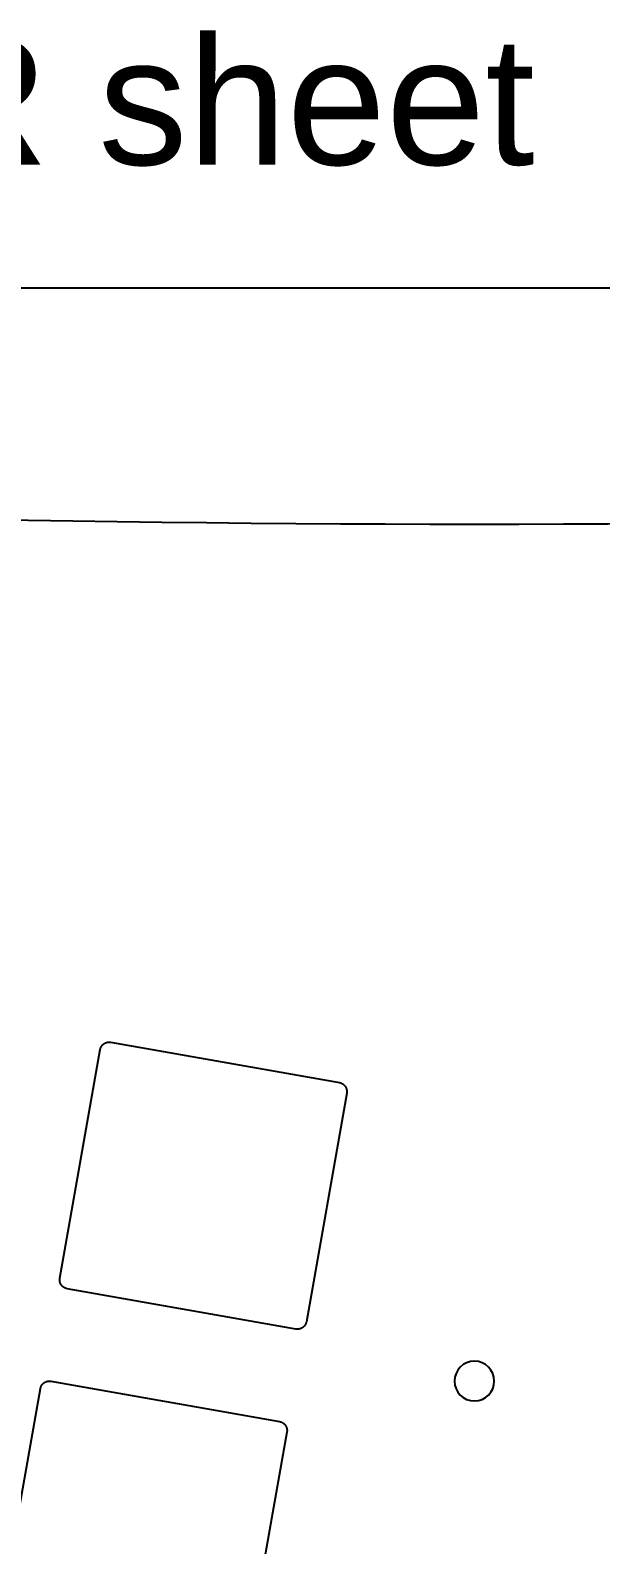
# Model space of a CAD drawing. Extents: x -770 to 754, y -86 to 233.
# Drawn here: x 272 to 303.5, y 149 to 232.8 of the extents above; entities that cross this region are included whole.
import ezdxf

# ---------------------------------------------------------------- set-up
doc = ezdxf.new("R2010")
doc.units = 0
doc.layers.add('2D_ACR_PLOT$CUT2', color=3, linetype='CONTINUOUS')
doc.layers.add('2D_ACR_PLOT$NOPRINT', color=200, linetype='CONTINUOUS')
doc.styles.add('ARIAL_REGULAR', font='arial.ttf')

msp = doc.modelspace()

# ---------------------------------------------------------------- linework, layer by layer
at = {"layer": '2D_ACR_PLOT$CUT2'}
for p, q in [((273.602, 163.71), (275.834, 176.365)), ((275.834, 176.365), (275.837, 176.382)), ((275.837, 176.382), (275.841, 176.398)), ((275.841, 176.398), (275.845, 176.415)), ((275.845, 176.415), (275.85, 176.431)), ((275.85, 176.431), (275.856, 176.447)), ((275.856, 176.447), (275.862, 176.463)), ((275.862, 176.463), (275.868, 176.479)), ((275.868, 176.479), (275.875, 176.495)), ((275.875, 176.495), (275.883, 176.51)), ((275.883, 176.51), (275.891, 176.525)), ((275.891, 176.525), (275.9, 176.54)), ((275.9, 176.54), (275.909, 176.554)), ((275.909, 176.554), (275.919, 176.568)), ((275.919, 176.568), (275.929, 176.582)), ((275.929, 176.582), (275.939, 176.595)), ((275.939, 176.595), (275.95, 176.608)), ((275.95, 176.608), (275.962, 176.621)), ((275.962, 176.621), (275.974, 176.633)), ((275.974, 176.633), (275.986, 176.645)), ((275.986, 176.645), (275.999, 176.656)), ((275.999, 176.656), (276.012, 176.667)), ((276.012, 176.667), (276.025, 176.678)), ((276.025, 176.678), (276.039, 176.688)), ((276.039, 176.688), (276.053, 176.697)), ((276.053, 176.697), (276.068, 176.706)), ((276.068, 176.706), (276.083, 176.715)), ((276.083, 176.715), (276.098, 176.723)), ((276.098, 176.723), (276.113, 176.731)), ((276.113, 176.731), (276.129, 176.738)), ((276.129, 176.738), (276.144, 176.744)), ((276.144, 176.744), (276.16, 176.75)), ((276.16, 176.75), (276.177, 176.755)), ((276.177, 176.755), (276.193, 176.76)), ((276.193, 176.76), (276.21, 176.764)), ((276.21, 176.764), (276.226, 176.768)), ((276.226, 176.768), (276.243, 176.771)), ((276.243, 176.771), (276.26, 176.774)), ((276.26, 176.774), (276.277, 176.776)), ((276.277, 176.776), (276.294, 176.777)), ((276.294, 176.777), (276.311, 176.778)), ((276.311, 176.778), (276.328, 176.778)), ((276.328, 176.778), (276.345, 176.778)), ((276.345, 176.778), (276.362, 176.777)), ((276.362, 176.777), (276.379, 176.775)), ((276.379, 176.775), (276.396, 176.773)), ((276.396, 176.773), (276.413, 176.771)), ((276.413, 176.771), (289.068, 174.539)), ((289.068, 174.539), (289.084, 174.536)), ((289.084, 174.536), (289.101, 174.532)), ((289.101, 174.532), (289.118, 174.528)), ((289.118, 174.528), (289.134, 174.523)), ((289.134, 174.523), (289.15, 174.517)), ((289.15, 174.517), (289.166, 174.511)), ((289.166, 174.511), (289.182, 174.505)), ((289.182, 174.505), (289.197, 174.498)), ((289.197, 174.498), (289.213, 174.49)), ((289.213, 174.49), (289.228, 174.482)), ((289.228, 174.482), (289.242, 174.473)), ((289.242, 174.473), (289.257, 174.464)), ((289.257, 174.464), (289.271, 174.454)), ((289.271, 174.454), (289.284, 174.444)), ((289.284, 174.444), (289.298, 174.434)), ((289.298, 174.434), (289.311, 174.422)), ((289.311, 174.422), (289.324, 174.411)), ((289.324, 174.411), (289.336, 174.399)), ((289.336, 174.399), (289.348, 174.387)), ((289.348, 174.387), (289.359, 174.374)), ((289.359, 174.374), (289.37, 174.361)), ((289.37, 174.361), (289.38, 174.347)), ((289.38, 174.347), (289.39, 174.334)), ((289.39, 174.334), (289.4, 174.32)), ((289.473, 173.96), (287.242, 161.305)), ((289.4, 174.32), (289.409, 174.305)), ((289.409, 174.305), (289.418, 174.29)), ((289.418, 174.29), (289.426, 174.275)), ((289.426, 174.275), (289.433, 174.26)), ((289.433, 174.26), (289.44, 174.244)), ((289.44, 174.244), (289.447, 174.229)), ((289.447, 174.229), (289.453, 174.213)), ((289.453, 174.213), (289.458, 174.196)), ((289.458, 174.196), (289.463, 174.18)), ((289.463, 174.18), (289.467, 174.163)), ((289.467, 174.163), (289.471, 174.147)), ((289.471, 174.147), (289.474, 174.13)), ((289.476, 173.977), (289.473, 173.96)), ((289.474, 174.13), (289.476, 174.113)), ((289.476, 174.113), (289.478, 174.096)), ((289.478, 173.994), (289.476, 173.977)), ((289.478, 174.096), (289.48, 174.079)), ((289.48, 174.011), (289.478, 173.994)), ((289.48, 174.079), (289.481, 174.062)), ((289.481, 174.045), (289.48, 174.028)), ((289.48, 174.028), (289.48, 174.011)), ((289.481, 174.062), (289.481, 174.045)), ((273.595, 163.642), (273.596, 163.659)), ((273.595, 163.625), (273.595, 163.642)), ((273.595, 163.608), (273.595, 163.625)), ((273.596, 163.591), (273.595, 163.608)), ((273.596, 163.659), (273.598, 163.676)), ((273.597, 163.574), (273.596, 163.591)), ((273.599, 163.557), (273.597, 163.574)), ((273.598, 163.676), (273.6, 163.693)), ((273.602, 163.54), (273.599, 163.557)), ((273.6, 163.693), (273.602, 163.71)), ((273.605, 163.524), (273.602, 163.54)), ((273.608, 163.507), (273.605, 163.524)), ((273.613, 163.49), (273.608, 163.507)), ((273.618, 163.474), (273.613, 163.49)), ((273.623, 163.458), (273.618, 163.474)), ((273.629, 163.442), (273.623, 163.458)), ((273.635, 163.426), (273.629, 163.442)), ((273.642, 163.41), (273.635, 163.426)), ((273.65, 163.395), (273.642, 163.41)), ((273.658, 163.38), (273.65, 163.395)), ((273.666, 163.365), (273.658, 163.38)), ((273.676, 163.351), (273.666, 163.365)), ((273.685, 163.337), (273.676, 163.351)), ((273.695, 163.323), (273.685, 163.337)), ((273.706, 163.309), (273.695, 163.323)), ((273.717, 163.296), (273.706, 163.309)), ((273.728, 163.284), (273.717, 163.296)), ((273.74, 163.271), (273.728, 163.284)), ((273.752, 163.259), (273.74, 163.271)), ((273.765, 163.248), (273.752, 163.259)), ((273.778, 163.237), (273.765, 163.248)), ((273.791, 163.226), (273.778, 163.237)), ((273.805, 163.216), (273.791, 163.226)), ((273.819, 163.206), (273.805, 163.216)), ((273.833, 163.197), (273.819, 163.206)), ((273.848, 163.189), (273.833, 163.197)), ((273.863, 163.18), (273.848, 163.189)), ((273.878, 163.173), (273.863, 163.18)), ((273.894, 163.166), (273.878, 163.173)), ((273.91, 163.159), (273.894, 163.166)), ((273.925, 163.153), (273.91, 163.159)), ((273.942, 163.147), (273.925, 163.153)), ((273.958, 163.143), (273.942, 163.147)), ((273.974, 163.138), (273.958, 163.143)), ((273.991, 163.134), (273.974, 163.138)), ((274.008, 163.131), (273.991, 163.134)), ((286.663, 160.9), (274.008, 163.131)), ((286.915, 160.92), (286.899, 160.915)), ((286.931, 160.926), (286.915, 160.92)), ((286.947, 160.933), (286.931, 160.926)), ((286.962, 160.94), (286.947, 160.933)), ((286.978, 160.947), (286.962, 160.94)), ((286.993, 160.955), (286.978, 160.947)), ((287.008, 160.964), (286.993, 160.955)), ((287.022, 160.973), (287.008, 160.964)), ((287.036, 160.983), (287.022, 160.973)), ((287.05, 160.993), (287.036, 160.983)), ((287.064, 161.003), (287.05, 160.993)), ((287.077, 161.014), (287.064, 161.003)), ((287.089, 161.025), (287.077, 161.014)), ((287.102, 161.037), (287.089, 161.025)), ((287.114, 161.049), (287.102, 161.037)), ((287.125, 161.062), (287.114, 161.049)), ((287.136, 161.075), (287.125, 161.062)), ((287.147, 161.088), (287.136, 161.075)), ((287.157, 161.102), (287.147, 161.088)), ((287.167, 161.116), (287.157, 161.102)), ((287.176, 161.131), (287.167, 161.116)), ((287.184, 161.145), (287.176, 161.131)), ((287.193, 161.16), (287.184, 161.145)), ((287.2, 161.176), (287.193, 161.16)), ((287.207, 161.191), (287.2, 161.176)), ((287.214, 161.207), (287.207, 161.191)), ((287.22, 161.223), (287.214, 161.207)), ((287.225, 161.239), (287.22, 161.223)), ((287.23, 161.255), (287.225, 161.239)), ((287.235, 161.272), (287.23, 161.255)), ((287.239, 161.289), (287.235, 161.272)), ((287.242, 161.305), (287.239, 161.289)), ((286.68, 160.897), (286.663, 160.9)), ((286.696, 160.895), (286.68, 160.897)), ((286.713, 160.893), (286.696, 160.895)), ((286.731, 160.892), (286.713, 160.893)), ((286.748, 160.892), (286.731, 160.892)), ((286.765, 160.892), (286.748, 160.892)), ((286.782, 160.893), (286.765, 160.892)), ((286.799, 160.895), (286.782, 160.893)), ((286.816, 160.896), (286.799, 160.895)), ((286.833, 160.899), (286.816, 160.896)), ((286.849, 160.902), (286.833, 160.899)), ((286.866, 160.906), (286.849, 160.902)), ((286.883, 160.91), (286.866, 160.906)), ((286.899, 160.915), (286.883, 160.91)), ((270.294, 144.95), (272.526, 157.604)), ((272.526, 157.604), (272.529, 157.621)), ((272.529, 157.621), (272.533, 157.638)), ((272.533, 157.638), (272.537, 157.654)), ((272.537, 157.654), (272.542, 157.671)), ((272.542, 157.671), (272.548, 157.687)), ((272.548, 157.687), (272.554, 157.703)), ((272.554, 157.703), (272.56, 157.719)), ((272.56, 157.719), (272.567, 157.734)), ((272.567, 157.734), (272.575, 157.749)), ((272.575, 157.749), (272.583, 157.764)), ((272.583, 157.764), (272.592, 157.779)), ((272.592, 157.779), (272.601, 157.793)), ((272.601, 157.793), (272.611, 157.808)), ((272.611, 157.808), (272.621, 157.821)), ((272.621, 157.821), (272.631, 157.835)), ((272.631, 157.835), (272.642, 157.848)), ((272.642, 157.848), (272.654, 157.86)), ((272.654, 157.86), (272.666, 157.873)), ((272.666, 157.873), (272.678, 157.884)), ((272.678, 157.884), (272.691, 157.896)), ((272.691, 157.896), (272.704, 157.907)), ((272.704, 157.907), (272.717, 157.917)), ((272.717, 157.917), (272.731, 157.927)), ((272.731, 157.927), (272.745, 157.937)), ((272.745, 157.937), (272.76, 157.946)), ((272.76, 157.946), (272.775, 157.954)), ((272.775, 157.954), (272.79, 157.962)), ((272.79, 157.962), (272.805, 157.97)), ((272.805, 157.97), (272.821, 157.977)), ((272.821, 157.977), (272.836, 157.983)), ((272.836, 157.983), (272.852, 157.989)), ((272.852, 157.989), (272.869, 157.995)), ((272.869, 157.995), (272.885, 158)), ((272.885, 158), (272.902, 158.004)), ((272.902, 158.004), (272.918, 158.008)), ((272.918, 158.008), (272.935, 158.011)), ((272.935, 158.011), (272.952, 158.013)), ((272.952, 158.013), (272.969, 158.015)), ((272.969, 158.015), (272.986, 158.017)), ((272.986, 158.017), (273.003, 158.017)), ((273.003, 158.017), (273.02, 158.018)), ((273.02, 158.018), (273.037, 158.017)), ((273.037, 158.017), (273.054, 158.016)), ((273.054, 158.016), (273.071, 158.015)), ((273.071, 158.015), (273.088, 158.013)), ((273.088, 158.013), (273.105, 158.01)), ((273.105, 158.01), (285.76, 155.779)), ((286.165, 155.199), (283.934, 142.545)), ((285.76, 155.779), (285.776, 155.775)), ((285.776, 155.775), (285.793, 155.772)), ((285.793, 155.772), (285.81, 155.767)), ((285.81, 155.767), (285.826, 155.762)), ((285.826, 155.762), (285.842, 155.757)), ((285.842, 155.757), (285.858, 155.751)), ((285.858, 155.751), (285.874, 155.744)), ((285.874, 155.744), (285.889, 155.737)), ((285.889, 155.737), (285.905, 155.729)), ((285.905, 155.729), (285.92, 155.721)), ((285.92, 155.721), (285.934, 155.713)), ((285.934, 155.713), (285.949, 155.703)), ((285.949, 155.703), (285.963, 155.694)), ((285.963, 155.694), (285.976, 155.684)), ((285.976, 155.684), (285.99, 155.673)), ((285.99, 155.673), (286.003, 155.662)), ((286.003, 155.662), (286.016, 155.65)), ((286.016, 155.65), (286.028, 155.638)), ((286.028, 155.638), (286.04, 155.626)), ((286.04, 155.626), (286.051, 155.613)), ((286.051, 155.613), (286.062, 155.6)), ((286.062, 155.6), (286.072, 155.587)), ((286.072, 155.587), (286.082, 155.573)), ((286.082, 155.573), (286.092, 155.559)), ((286.092, 155.559), (286.101, 155.544)), ((286.101, 155.544), (286.11, 155.53)), ((286.11, 155.53), (286.118, 155.515)), ((286.118, 155.515), (286.125, 155.499)), ((286.125, 155.499), (286.132, 155.484)), ((286.132, 155.484), (286.139, 155.468)), ((286.139, 155.468), (286.145, 155.452)), ((286.145, 155.452), (286.15, 155.436)), ((286.15, 155.436), (286.155, 155.419)), ((286.155, 155.419), (286.159, 155.403)), ((286.159, 155.403), (286.163, 155.386)), ((286.163, 155.386), (286.166, 155.369)), ((286.168, 155.216), (286.165, 155.199)), ((286.166, 155.369), (286.168, 155.352)), ((286.168, 155.352), (286.17, 155.336)), ((286.17, 155.233), (286.168, 155.216)), ((286.17, 155.336), (286.172, 155.319)), ((286.172, 155.25), (286.17, 155.233)), ((286.172, 155.319), (286.173, 155.301)), ((286.173, 155.284), (286.172, 155.267)), ((286.172, 155.267), (286.172, 155.25)), ((286.173, 155.301), (286.173, 155.284))]:
    msp.add_line(p, q, dxfattribs=at)
at = {"layer": '2D_ACR_PLOT$CUT2', "extrusion": (0, 0, -1)}
msp.add_circle((-296.537, 158.018), 1.1, dxfattribs=at)
msp.add_arc((-296.537, 1593.1), 1387.67, 266.736794, 273.263206, dxfattribs=at)
at = {"layer": '2D_ACR_PLOT$NOPRINT'}
msp.add_line((449.475, 218.511), (144.675, 218.511), dxfattribs=at)

# ---------------------------------------------------------------- texts
at = {"layer": '2D_ACR_PLOT$NOPRINT', "linetype": 'CONTINUOUS', "style": 'ARIAL_REGULAR'}
msp.add_text('(Layer 4) 1.5mm FR4 or ACR sheet', height=7.06746, dxfattribs=at).set_placement((144.074, 225.332))

doc.saveas('drawing.dxf')
